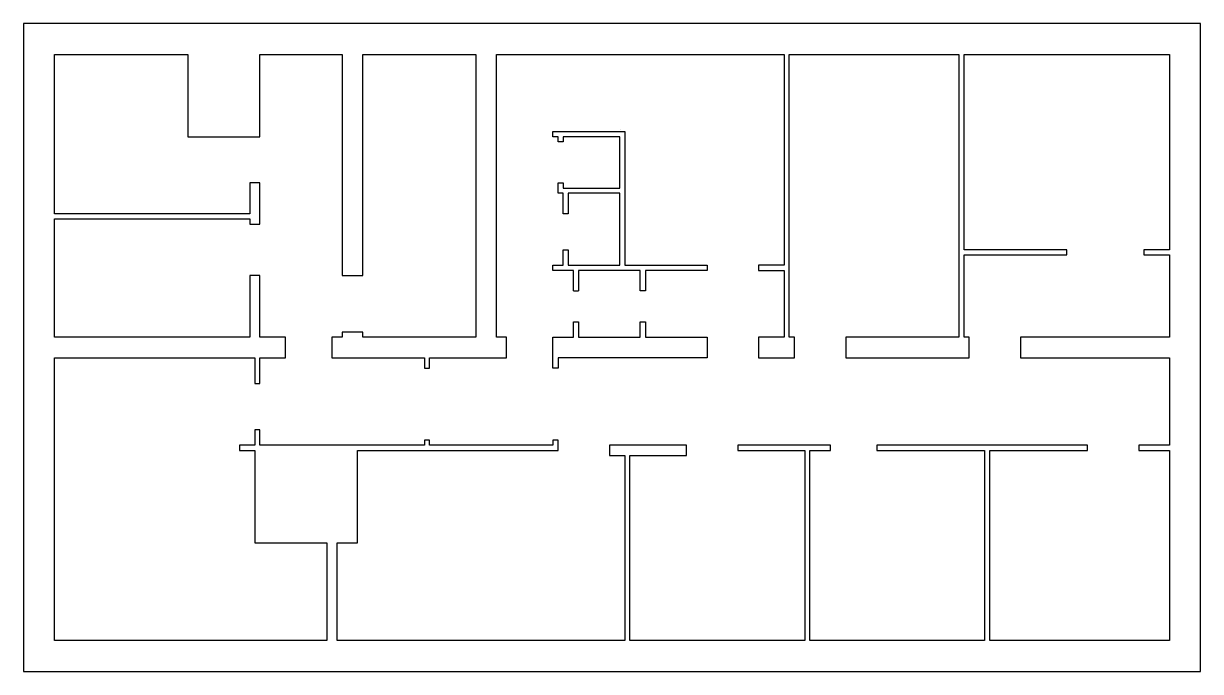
# Model space of a CAD drawing. Extents: x 0 to 229, y 0 to 126.
import ezdxf

# ---------------------------------------------------------------- set-up
doc = ezdxf.new("R2010")
doc.units = 0
doc.layers.get('0').update_dxf_attribs({"linetype": 'CONTINUOUS'})

msp = doc.modelspace()

# ---------------------------------------------------------------- linework, layer by layer
for p, q in [((116.098331, 105.38883), (116.098341, 105.38883)), ((107, 73.999958), (108, 74.000042))]:
    msp.add_line(p, q)
for points in [[(0, 126), (0, 0), (229, 0), (229, 126), (0, 126)], [(65, 43), (104, 43), (104, 45), (103, 45), (103, 44), (79, 44), (79, 45), (78, 45), (78, 44), (46, 44), (46, 47), (45, 47), (45, 44), (42, 44), (42, 43), (45, 43), (45, 25), (59, 25), (59, 6), (6, 6), (6, 61), (45, 61), (45, 56), (46, 56), (46, 61), (51, 61), (51, 65), (46, 65), (46, 77), (44, 77), (44, 65), (6, 65), (6, 88), (44, 88), (44, 87), (46, 87), (46, 95), (44, 95), (44, 89), (6, 89), (6, 120), (29, 120), (32, 120), (32, 104), (46, 104), (46, 120), (62, 120), (62, 77), (66, 77), (66, 120), (88, 120), (88, 65), (66, 65), (66, 66), (62, 66), (62, 65), (60, 65), (60, 61), (78, 61), (78, 59), (79, 59), (79, 61), (94, 61), (94, 65), (92, 65), (92, 120), (148, 120), (148, 79), (143, 79), (143, 78.001358), (148, 77.998642), (148, 65), (143, 65), (143, 61), (150, 61), (150, 65), (149, 65), (149, 120), (182, 120), (182, 65), (160, 65), (160, 61), (184, 61), (184, 65), (183, 65), (183, 81), (203, 81), (203, 82), (183, 82), (183, 120), (223, 120), (223, 82), (218, 82), (218, 81), (223, 81), (223, 65), (194, 65), (194, 61), (223, 61), (223, 44), (217, 44), (217, 43), (223, 43), (223, 6), (188, 6), (188, 43), (207, 43), (207, 44), (166, 44), (166, 43), (187, 43), (187, 6), (153, 6), (153, 43), (157, 43), (157, 44), (139, 44), (139, 43), (152, 43), (152, 6), (118, 6), (118, 42), (129, 42), (129, 44), (114, 44), (114, 42), (117, 42), (117, 6), (61, 6), (61, 25), (65, 25), (65, 43)]]:
    msp.add_lwpolyline(points, close=True)
for points in [[(107, 74), (107, 78), (103, 78), (103, 79), (105, 79), (105, 82), (106, 82), (106, 79), (116, 79), (116, 93), (106, 93), (106, 89), (105, 89), (105, 93), (104, 93), (104, 95), (105, 95), (105, 94), (116, 94), (116, 104), (105, 104), (105, 103), (104, 103), (104, 104), (103, 104), (103, 105), (117, 105), (117, 79), (133, 79), (133, 78), (121, 78), (121, 74), (120, 73.999958), (120, 78), (108, 78), (108, 74)], [(120, 68), (121.000717, 68), (120.999283, 65), (133, 65), (133, 61), (104, 61), (104, 59), (103, 59), (103, 65), (107, 65), (107, 68), (108, 68), (108, 65), (120, 65), (120, 68)]]:
    msp.add_lwpolyline(points)

doc.saveas('drawing.dxf')
